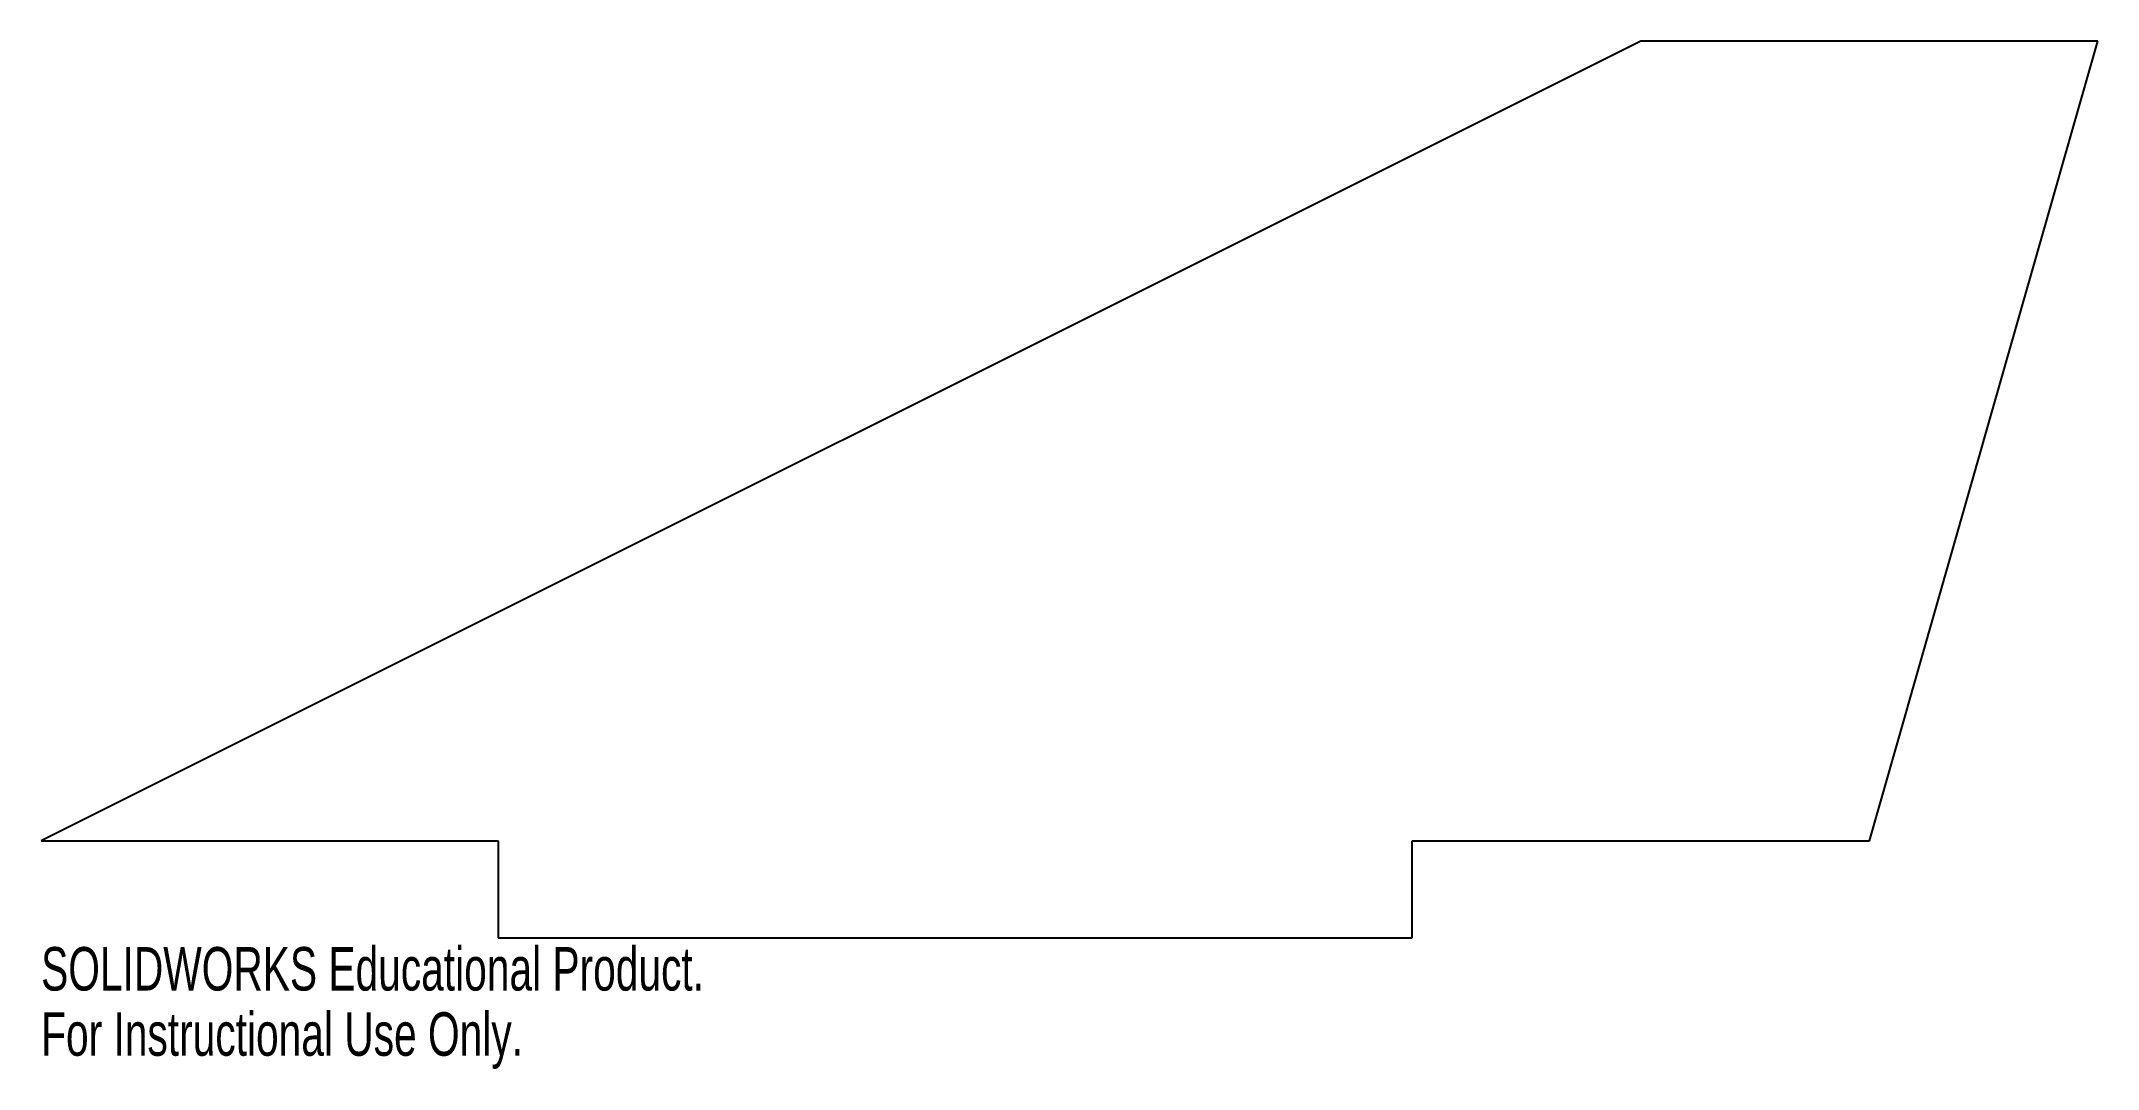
# Model space of a CAD drawing. Header units: inches. Extents: x 0 to 9, y -1 to 3.5.
import ezdxf

# ---------------------------------------------------------------- set-up
doc = ezdxf.new("R2010")
doc.units = ezdxf.units.IN
doc.header["$MEASUREMENT"] = 0
doc.styles.add('SLDTEXTSTYLE0', font='TXT', dxfattribs={"width": 0.7})

msp = doc.modelspace()

# ---------------------------------------------------------------- linework, layer by layer
at = {"color": 7, "linetype": 'Continuous', "lineweight": 25}
for p, q in [((7, 3.5), (0, 0)), ((9, 3.5), (7, 3.5)), ((8, 0), (9, 3.5)), ((0, 0), (2, 0)), ((2, 0), (2, -0.425)), ((6, 0), (8, 0)), ((6, -0.425), (6, 0)), ((2, -0.425), (6, -0.425))]:
    msp.add_line(p, q, dxfattribs=at)

# ---------------------------------------------------------------- texts
at = {"color": 7, "linetype": 'Continuous', "char_height": 0.1903, "attachment_point": 1, "style": 'SLDTEXTSTYLE0'}
for s, insert in [('SOLIDWORKS Educational Product.', (0, -0.4651)), ('For Instructional Use Only.', (0, -0.7506))]:
    msp.add_mtext(s, dxfattribs=dict(at, insert=insert))

doc.saveas('drawing.dxf')
